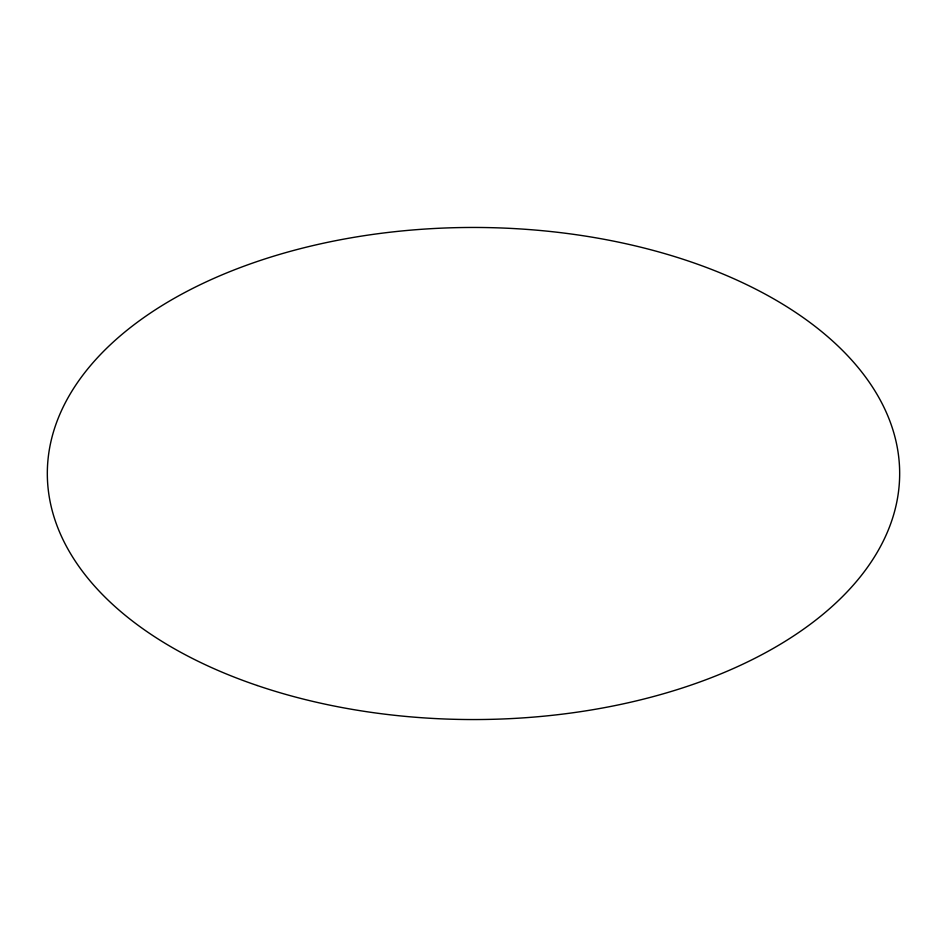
<?xml version="1.0" encoding="UTF-8"?>
<svg xmlns="http://www.w3.org/2000/svg" width="947" height="947" viewBox="0 0 947 947"><rect width="100%" height="100%" fill="white"/><g stroke="black" fill="none" stroke-linecap="round" stroke-linejoin="round"><path stroke-width="1.42" d="M257.182 685.498A426.162 246.042 0 0 0 899.65 475.666A426.162 246.042 0 0 0 263.668 259.348A426.162 246.042 0 0 0 257.182 685.498"/></g></svg>
